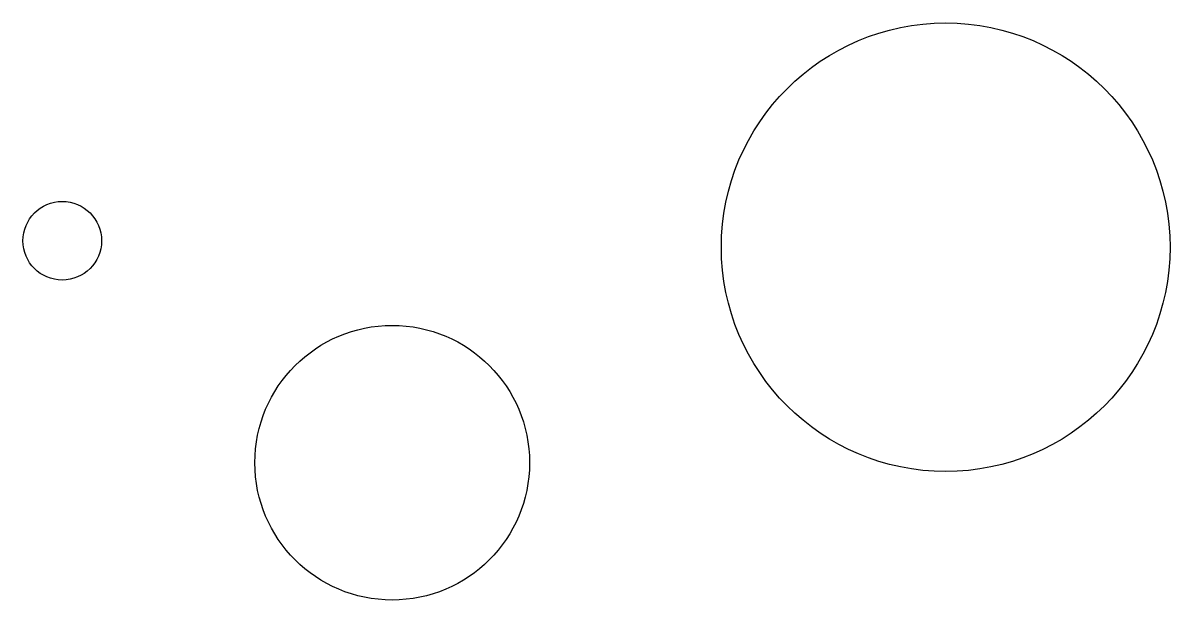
# Model space of a CAD drawing. Extents: x 211 to 2394, y 166 to 1264.
import ezdxf

# ---------------------------------------------------------------- set-up
doc = ezdxf.new("R2010")
doc.units = 0
doc.layers.get('0').update_dxf_attribs({"color": 140, "linetype": 'CONTINUOUS'})

msp = doc.modelspace()

# ---------------------------------------------------------------- linework, layer by layer
for centre, radius in [((1966.7, 837.6), 426.8), ((286, 850), 74.8), ((913.7, 427.6), 261.3)]:
    msp.add_circle(centre, radius)

doc.saveas('drawing.dxf')
